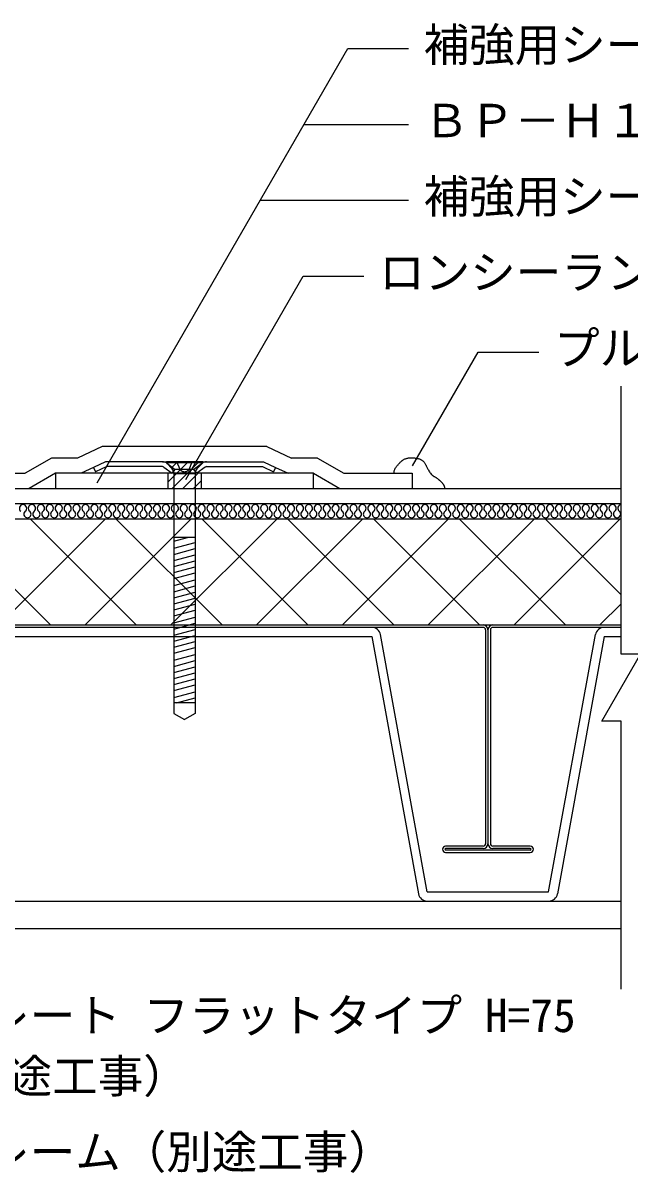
# Model space of a CAD drawing. Units: millimetres, scale not verified. Extents: x -665 to 665, y -465 to 450.
# Drawn here: x -53.2 to 146.8, y -245.6 to 133.4 of the extents above; entities that cross this region are included whole.
import ezdxf
from ezdxf.enums import TextEntityAlignment as Align

# ---------------------------------------------------------------- set-up
doc = ezdxf.new("R2010")
doc.units = ezdxf.units.MM
doc.header["$LTSCALE"] = 5
doc.linetypes.add('DASHED3', pattern=[4, 3, -1])
for name, color, linetype in [('0-1_線色１（水色）', 4, 'Continuous'), ('0-2_線色２（白）', 7, 'Continuous'), ('0-4_線色４（黄）', 2, 'Continuous'), ('0-5_金属', 7, 'Continuous'), ('0-6_鋼板・アングル', 2, 'Continuous'), ('0-7_ビス', 4, 'Continuous'), ('0-A_文字', 7, 'Continuous'), ('0-D_断熱・ハッチ', 4, 'Continuous')]:
    doc.layers.add(name, color=color, linetype=linetype)
doc.styles.add('ＭＳ ゴシック', font='')
doc.styles.get('ＭＳ ゴシック').set_extended_font_data('MS Gothic')

msp = doc.modelspace()

# ---------------------------------------------------------------- linework, layer by layer
at = {"layer": '0-1_線色１（水色）'}
for centre, start, end in [((-53.241, -26.519), 307.52351, 232.47649), ((-50.298, -26.519), 307.52351, 232.47649), ((-47.354, -26.519), 307.52351, 232.47649), ((-44.41, -26.519), 307.52351, 232.47649), ((-41.466, -26.519), 307.52351, 232.47649), ((-38.522, -26.519), 307.52351, 232.47649), ((-35.578, -26.519), 307.52351, 232.47649), ((-32.634, -26.519), 307.52351, 232.47649), ((-29.69, -26.519), 307.52351, 232.47649), ((-26.746, -26.519), 307.52351, 232.47649), ((-23.802, -26.519), 307.52351, 232.47649), ((-20.858, -26.519), 307.52351, 232.47649), ((-17.914, -26.519), 307.52351, 232.47649), ((-14.971, -26.519), 307.52351, 232.47649), ((-12.027, -26.519), 307.52351, 232.47649), ((-9.083, -26.519), 307.52351, 232.47649), ((-6.139, -26.519), 307.52351, 232.47649), ((-3.195, -26.519), 307.52351, 232.47649), ((-0.251, -26.519), 307.52351, 232.47649), ((2.693, -26.519), 307.52351, 232.47649), ((5.637, -26.519), 307.52351, 232.47649), ((8.581, -26.519), 307.52351, 232.47649), ((11.525, -26.519), 307.52351, 232.47649), ((14.469, -26.519), 307.52351, 232.47649), ((17.413, -26.519), 307.52351, 232.47649), ((20.357, -26.519), 307.52351, 232.47649), ((23.3, -26.519), 307.52351, 232.47649), ((26.244, -26.519), 307.52351, 232.47649), ((29.188, -26.519), 307.52351, 232.47649), ((32.132, -26.519), 307.52351, 232.47649), ((35.076, -26.519), 307.52351, 232.47649), ((38.02, -26.519), 307.52351, 232.47649), ((40.964, -26.519), 307.52351, 232.47649), ((43.908, -26.519), 307.52351, 232.47649), ((46.852, -26.519), 307.52351, 232.47649), ((49.796, -26.519), 307.52351, 232.47649), ((52.74, -26.519), 307.52351, 232.47649), ((55.684, -26.519), 307.52351, 232.47649), ((58.627, -26.519), 307.52351, 232.47649), ((61.571, -26.519), 307.52351, 232.47649), ((64.515, -26.519), 307.52351, 232.47649), ((67.459, -26.519), 307.52351, 232.47649), ((70.403, -26.519), 307.52351, 232.47649), ((73.347, -26.519), 307.52351, 232.47649), ((76.291, -26.519), 307.52351, 232.47649), ((79.235, -26.519), 307.52351, 232.47649), ((82.179, -26.519), 307.52351, 232.47649), ((85.123, -26.519), 307.52351, 232.47649), ((88.067, -26.519), 307.52351, 232.47649), ((91.011, -26.519), 307.52351, 232.47649), ((93.955, -26.519), 307.52351, 232.47649), ((96.898, -26.519), 307.52351, 232.47649), ((99.842, -26.519), 307.52351, 232.47649), ((102.786, -26.519), 307.52351, 232.47649), ((105.73, -26.519), 307.52351, 232.47649), ((108.674, -26.519), 307.52351, 232.47649), ((111.618, -26.519), 307.52351, 232.47649), ((114.562, -26.519), 307.52351, 232.47649), ((117.506, -26.519), 307.52351, 232.47649), ((120.45, -26.519), 307.52351, 232.47649), ((123.394, -26.519), 307.52351, 232.47649), ((126.338, -26.519), 307.52351, 232.47649), ((129.282, -26.519), 307.52351, 232.47649), ((132.225, -26.519), 307.52351, 232.47649), ((135.169, -26.519), 307.52351, 232.47649), ((138.113, -26.519), 307.52351, 232.47649), ((141.057, -26.519), 307.52351, 232.47649), ((144.001, -26.519), 96.00782, 232.47649), ((-51.77, -28.435), 127.52351, 52.47649), ((-48.826, -28.435), 127.52351, 52.47649), ((-45.882, -28.435), 127.52351, 52.47649), ((-42.938, -28.435), 127.52351, 52.47649), ((-39.994, -28.435), 127.52351, 52.47649), ((-37.05, -28.435), 127.52351, 52.47649), ((-34.106, -28.435), 127.52351, 52.47649), ((-31.162, -28.435), 127.52351, 52.47649), ((-28.218, -28.435), 127.52351, 52.47649), ((-25.274, -28.435), 127.52351, 52.47649), ((-22.33, -28.435), 127.52351, 52.47649), ((-19.386, -28.435), 127.52351, 52.47649), ((-16.442, -28.435), 127.52351, 52.47649), ((-13.499, -28.435), 127.52351, 52.47649), ((-10.555, -28.435), 127.52351, 52.47649), ((-7.611, -28.435), 127.52351, 52.47649), ((-4.667, -28.435), 127.52351, 52.47649), ((-1.723, -28.435), 127.52351, 52.47649), ((1.221, -28.435), 127.52351, 52.47649), ((4.165, -28.435), 127.52351, 52.47649), ((7.109, -28.435), 127.52351, 52.47649), ((10.053, -28.435), 127.52351, 52.47649), ((12.997, -28.435), 127.52351, 52.47649), ((15.941, -28.435), 127.52351, 52.47649), ((18.885, -28.435), 127.52351, 52.47649), ((21.828, -28.435), 127.52351, 52.47649), ((24.772, -28.435), 127.52351, 52.47649), ((27.716, -28.435), 127.52351, 52.47649), ((30.66, -28.435), 127.52351, 52.47649), ((33.604, -28.435), 127.52351, 52.47649), ((36.548, -28.435), 127.52351, 52.47649), ((39.492, -28.435), 127.52351, 52.47649), ((42.436, -28.435), 127.52351, 52.47649), ((45.38, -28.435), 127.52351, 52.47649), ((48.324, -28.435), 127.52351, 52.47649), ((51.268, -28.435), 127.52351, 52.47649), ((54.212, -28.435), 127.52351, 52.47649), ((57.156, -28.435), 127.52351, 52.47649), ((60.099, -28.435), 127.52351, 52.47649), ((63.043, -28.435), 127.52351, 52.47649), ((65.987, -28.435), 127.52351, 52.47649), ((68.931, -28.435), 127.52351, 52.47649), ((71.875, -28.435), 127.52351, 52.47649), ((74.819, -28.435), 127.52351, 52.47649), ((77.763, -28.435), 127.52351, 52.47649), ((80.707, -28.435), 127.52351, 52.47649), ((83.651, -28.435), 127.52351, 52.47649), ((86.595, -28.435), 127.52351, 52.47649), ((89.539, -28.435), 127.52351, 52.47649), ((92.483, -28.435), 127.52351, 52.47649), ((95.426, -28.435), 127.52351, 52.47649), ((98.37, -28.435), 127.52351, 52.47649), ((101.314, -28.435), 127.52351, 52.47649), ((104.258, -28.435), 127.52351, 52.47649), ((107.202, -28.435), 127.52351, 52.47649), ((110.146, -28.435), 127.52351, 52.47649), ((113.09, -28.435), 127.52351, 52.47649), ((116.034, -28.435), 127.52351, 52.47649), ((118.978, -28.435), 127.52351, 52.47649), ((121.922, -28.435), 127.52351, 52.47649), ((124.866, -28.435), 127.52351, 52.47649), ((127.81, -28.435), 127.52351, 52.47649), ((130.754, -28.435), 127.52351, 52.47649), ((133.697, -28.435), 127.52351, 52.47649), ((136.641, -28.435), 127.52351, 52.47649), ((139.585, -28.435), 127.52351, 52.47649), ((142.529, -28.435), 127.52351, 52.47649)]:
    msp.add_arc(centre, 1.208, start, end, dxfattribs=at)
at = {"layer": '0-2_線色２（白）'}
for p, q in [((143.875, -74.555), (143.875, 13.742)), ((-42.5, -14.977), (-51.16, -19.977)), ((-30, -13.053), (-34.126, -14.977)), ((-5.5, -14.977), (-5.5, -19.977)), ((5.5, -14.977), (5.5, -19.977)), ((30, -13.053), (34.126, -14.977)), ((-75, -19.977), (75, -19.977)), ((-408.518, -24.977), (143.875, -24.977)), ((-408.518, -29.977), (143.875, -29.977)), ((-408.518, -64.977), (143.875, -64.977)), ((143.875, -184.977), (143.875, -96.68))]:
    msp.add_line(p, q, dxfattribs=at)
for points in [[(69.003, -14.977), (69.021, -14.846), (69.054, -14.621), (69.092, -14.398), (69.137, -14.177), (69.193, -13.961), (69.261, -13.749), (69.309, -13.629), (69.35, -13.537), (69.428, -13.381), (69.515, -13.229), (69.61, -13.081), (69.71, -12.935), (69.815, -12.793), (69.877, -12.712), (69.951, -12.617), (70.081, -12.456), (70.214, -12.298), (70.349, -12.143), (70.486, -11.989), (70.626, -11.838), (70.707, -11.75), (70.793, -11.659), (70.942, -11.504), (71.093, -11.35), (71.248, -11.2), (71.407, -11.054), (71.571, -10.912), (71.668, -10.833), (71.756, -10.764), (71.91, -10.65), (72.069, -10.542), (72.233, -10.441), (72.4, -10.348), (72.572, -10.265), (72.673, -10.221), (72.787, -10.177), (72.987, -10.109), (73.191, -10.053), (73.397, -10.005)], [(73.397, -10.005), (73.607, -9.966), (73.817, -9.932), (73.94, -9.915), (74.089, -9.897), (74.345, -9.87), (74.601, -9.851), (74.857, -9.841), (75.113, -9.843), (75.367, -9.857), (75.513, -9.872), (75.62, -9.885), (75.805, -9.914), (75.989, -9.949), (76.173, -9.987), (76.357, -10.027), (76.542, -10.067), (76.649, -10.09), (76.771, -10.115), (76.982, -10.159), (77.192, -10.205), (77.399, -10.257), (77.601, -10.32), (77.798, -10.396), (77.908, -10.447), (78.008, -10.5), (78.173, -10.604), (78.331, -10.72), (78.482, -10.848), (78.625, -10.985), (78.761, -11.13), (78.836, -11.217), (78.921, -11.32), (79.059, -11.501), (79.189, -11.687), (79.312, -11.878), (79.43, -12.071), (79.543, -12.268), (79.606, -12.382), (79.674, -12.505)], [(42.5, -14.977), (-42.5, -14.977), (-42.5, -19.977)], [(42.5, -19.977), (42.5, -14.977), (51.16, -19.977)], [(79.674, -12.505), (79.788, -12.719), (79.9, -12.933), (80.011, -13.148), (80.122, -13.364), (80.233, -13.58), (80.298, -13.705), (80.386, -13.874), (80.543, -14.164), (80.707, -14.448), (80.882, -14.725), (81.07, -14.992), (81.276, -15.245), (81.403, -15.384), (81.45, -15.431), (81.531, -15.51), (81.616, -15.587), (81.702, -15.661), (81.791, -15.732), (81.883, -15.8), (81.937, -15.838), (82.026, -15.897), (82.184, -15.994), (82.346, -16.085), (82.509, -16.174), (82.672, -16.263), (82.832, -16.355), (82.924, -16.411), (83.016, -16.47), (83.172, -16.578), (83.325, -16.691), (83.474, -16.808), (83.622, -16.928), (83.768, -17.05), (83.852, -17.122), (83.958, -17.211), (84.14, -17.366), (84.319, -17.524), (84.494, -17.685), (84.664, -17.851)], [(84.664, -17.851), (84.827, -18.025), (84.918, -18.129), (84.97, -18.191), (85.056, -18.3), (85.139, -18.413), (85.217, -18.528), (85.289, -18.647), (85.356, -18.768), (85.392, -18.84), (85.439, -18.941), (85.511, -19.12), (85.573, -19.303), (85.627, -19.489), (85.676, -19.677), (85.722, -19.867), (85.748, -19.977)], [(143.875, -96.68), (137.488, -96.68), (150.261, -74.555), (143.875, -74.555)]]:
    msp.add_lwpolyline(points, dxfattribs=at)
at = {"layer": '0-4_線色４（黄）'}
for p, q in [((27.108, -6.188), (35.234, -9.977)), ((43.84, -9.977), (35.234, -9.977)), ((43.84, -9.977), (52.5, -14.977)), ((-75, -14.977), (-52.5, -14.977)), ((52.5, -14.977), (75, -14.977)), ((75, -14.977), (75, -19.977)), ((75, -19.977), (143.875, -19.977))]:
    msp.add_line(p, q, dxfattribs=at)
msp.add_lwpolyline([(27.108, -6.188), (-27.108, -6.188), (-35.234, -9.977), (-43.84, -9.977), (-52.5, -14.977)], dxfattribs=at)
at = {"layer": '0-5_金属'}
for p, q in [((98.4, -65.777), (-98.54, -65.777)), ((-98.4, -64.977), (65, -64.977)), ((80, -152.977), (64.594, -68.144)), ((65, -64.977), (98.4, -64.977)), ((99.2, -66.577), (99.2, -137.077)), ((100, -66.577), (100, -137.077)), ((100.8, -66.577), (100.8, -137.077)), ((101.6, -64.977), (143.875, -64.977)), ((143.875, -65.777), (101.6, -65.777)), ((-61.675, -68.777), (61.675, -68.777)), ((61.675, -68.777), (77.067, -153.606)), ((138.325, -68.777), (122.933, -153.606)), ((138.325, -68.777), (143.875, -68.777)), ((98.4, -137.877), (86.05, -137.877)), ((98.4, -138.677), (86.05, -138.677)), ((113.95, -139.177), (86.05, -139.177)), ((86.05, -139.977), (113.95, -139.977)), ((113.95, -137.877), (101.6, -137.877)), ((113.95, -138.677), (101.6, -138.677)), ((-408.518, -155.977), (143.875, -155.977)), ((-408.518, -164.977), (143.875, -164.977))]:
    msp.add_line(p, q, dxfattribs=at)
msp.add_lwpolyline([(80, -152.977), (120, -152.977), (135.419, -68.152)], dxfattribs=at)
for centre, radius, start, end in [((61.66, -68.772), 3, 12.09541, 90), ((98.4, -66.577), 1.6, 0, 90), ((98.4, -66.577), 0.8, 0, 90), ((101.6, -66.577), 1.6, 90, 180), ((101.6, -66.577), 0.8, 90, 180), ((138.352, -68.781), 3, 90, 167.90458), ((86.05, -138.927), 1.05, 90, 270), ((86.05, -138.927), 0.25, 90, 270), ((98.4, -137.077), 0.8, 270, 0), ((98.4, -137.077), 1.6, 270, 0), ((101.6, -137.077), 1.6, 180, 270), ((101.6, -137.077), 0.8, 180, 270), ((113.95, -138.927), 1.05, 270, 90), ((113.95, -138.927), 0.25, 270, 90), ((80, -152.977), 3, 192.09541, 269.63763), ((120, -152.977), 3, 270, 347.90458)]:
    msp.add_arc(centre, radius, start, end, dxfattribs=at)
at = {"layer": '0-6_鋼板・アングル'}
for p, q in [((-26, -11.188), (-30, -13.053)), ((-7.287, -11.188), (-26, -11.188)), ((7.287, -11.188), (26, -11.188)), ((26, -11.188), (30, -13.053)), ((-30, -13.053), (-29.324, -14.503)), ((-25.645, -12.788), (-29.324, -14.503)), ((-7.287, -12.788), (-25.645, -12.788)), ((-6.813, -12.943), (-4.048, -14.977)), ((-5.866, -11.654), (-3.1, -13.688)), ((-4.048, -14.977), (-3.1, -13.688)), ((5.866, -11.654), (3.1, -13.688)), ((4.048, -14.977), (3.1, -13.688)), ((6.813, -12.943), (4.048, -14.977)), ((7.287, -12.788), (25.645, -12.788)), ((25.645, -12.788), (29.324, -14.503)), ((30, -13.053), (29.324, -14.503))]:
    msp.add_line(p, q, dxfattribs=at)
at = {"layer": '0-6_鋼板・アングル', "color": 4}
for p, q in [((-7.287, -11.188), (7.287, -11.188)), ((4.048, -14.977), (-4.048, -14.977)), ((3.1, -13.688), (-3.1, -13.688))]:
    msp.add_line(p, q, dxfattribs=at)
at = {"layer": '0-6_鋼板・アングル'}
for centre, radius, start, end in [((-7.287, -13.588), 2.4, 53.67317, 90), ((7.287, -13.588), 2.4, 90, 126.32683), ((-7.287, -13.588), 0.8, 53.67317, 90), ((7.287, -13.588), 0.8, 90, 126.32683)]:
    msp.add_arc(centre, radius, start, end, dxfattribs=at)
at = {"layer": '0-7_ビス', "color": 7}
for p, q in [((-6, -11.573), (-6, -11.188)), ((6, -11.188), (-6, -11.188)), ((6, -11.573), (6, -11.188)), ((6, -11.573), (-6, -11.573)), ((-4.086, -13.487), (-6, -11.573)), ((-3.5, -14.901), (-3.5, -94.167)), ((3.5, -14.901), (3.5, -94.167)), ((4.086, -13.487), (6, -11.573)), ((3.5, -15.188), (-3.5, -15.188)), ((3.5, -36.188), (-3.5, -36.188)), ((3.5, -90.688), (-3.5, -90.688)), ((-3.5, -94.167), (0, -96.188)), ((3.5, -94.167), (0, -96.188))]:
    msp.add_line(p, q, dxfattribs=at)
at = {"layer": '0-7_ビス', "color": 7, "linetype": 'DASHED3'}
for p, q in [((-1.467, -13.737), (-2.55, -11.188)), ((1.467, -13.737), (2.55, -11.188))]:
    msp.add_line(p, q, dxfattribs=at)
at = {"layer": '0-7_ビス'}
for p, q in [((-3.5, -37.388), (0.978, -36.188)), ((-3.5, -39.694), (3.5, -37.818)), ((-3.5, -41.694), (3.5, -39.818)), ((-3.5, -43.694), (3.5, -41.818)), ((-3.5, -45.694), (3.5, -43.818)), ((-3.5, -47.694), (3.5, -45.818)), ((-3.5, -49.694), (3.5, -47.818)), ((-3.5, -52), (3.5, -50.125)), ((-3.5, -54), (3.5, -52.125)), ((-3.5, -56), (3.5, -54.125)), ((-3.5, -58), (3.5, -56.125)), ((-3.5, -60), (3.5, -58.125)), ((-3.5, -62), (3.5, -60.125)), ((-3.5, -64.306), (3.5, -62.431)), ((-3.5, -66.306), (3.5, -64.431)), ((-3.5, -68.306), (3.5, -66.431)), ((-3.5, -70.306), (3.5, -68.431)), ((-3.5, -72.306), (3.5, -70.431)), ((-3.5, -74.306), (3.5, -72.431)), ((-3.5, -76.613), (3.5, -74.737)), ((-3.5, -78.613), (3.5, -76.737)), ((-3.5, -80.613), (3.5, -78.737)), ((-3.5, -82.613), (3.5, -80.737)), ((-3.5, -84.613), (3.5, -82.737)), ((-3.5, -86.613), (3.5, -84.737)), ((-3.5, -88.919), (3.5, -87.043)), ((-2.638, -90.688), (3.5, -89.043))]:
    msp.add_line(p, q, dxfattribs=at)
at = {"layer": '0-7_ビス', "color": 7}
for centre, start, end in [((-5.5, -14.901), 0, 45), ((5.5, -14.901), 135, 180)]:
    msp.add_arc(centre, 2, start, end, dxfattribs=at)
at = {"layer": '0-7_ビス', "color": 7, "linetype": 'DASHED3'}
msp.add_arc((0, -12.627), 1.84, 217.11751, 322.88248, dxfattribs=at)
at = {"layer": '0-A_文字'}
for p, q in [((-28.837, -18.116), (53.789, 124.996)), ((53.789, 124.996), (73.789, 124.996)), ((39.355, 99.996), (73.789, 99.996)), ((24.922, 74.996), (73.789, 74.996)), ((0.42, -17.066), (39.138, 49.996)), ((39.138, 49.996), (59.138, 49.996)), ((75.145, -12.49), (96.788, 24.996)), ((96.788, 24.996), (116.788, 24.996))]:
    msp.add_line(p, q, dxfattribs=at)
at = {"layer": '0-D_断熱・ハッチ'}
for p, q in [((-6.148, -11.447), (-5.889, -11.188)), ((-5.5, -17.87), (1.182, -11.188)), ((-4.111, -12.945), (-2.354, -11.188)), ((-4.072, -19.977), (4.717, -11.188)), ((-0.536, -19.977), (4.464, -14.977)), ((2.999, -19.977), (5.5, -17.476)), ((-79.176, -29.977), (-44.176, -64.977)), ((-61.093, -64.977), (-26.093, -29.977)), ((-50.892, -29.977), (-15.892, -64.977)), ((-32.809, -64.977), (2.191, -29.977)), ((-22.608, -29.977), (12.392, -64.977)), ((-4.524, -64.977), (30.476, -29.977)), ((5.676, -29.977), (40.676, -64.977)), ((23.76, -64.977), (58.76, -29.977)), ((33.961, -29.977), (68.961, -64.977)), ((52.044, -64.977), (87.044, -29.977)), ((62.245, -29.977), (97.245, -64.977)), ((80.328, -64.977), (115.328, -29.977)), ((90.529, -29.977), (125.529, -64.977)), ((108.613, -64.977), (143.613, -29.977)), ((118.813, -29.977), (143.875, -55.038)), ((136.897, -64.977), (143.875, -57.999))]:
    msp.add_line(p, q, dxfattribs=at)

# ---------------------------------------------------------------- texts
at = {"layer": '0-A_文字', "style": 'ＭＳ ゴシック'}
for s, p in [('補強用シートＬ', (78.789, 117.496)), ('ＢＰ－Ｈ１Ｎ', (78.789, 92.496)), ('補強用シートＳ', (78.789, 67.496)), ('ロンシーラントＳ', (64.138, 42.496)), ('プルーフシーラー', (121.788, 17.496)), ('デッキプレート フラットタイプ H=75', (-126.053, -202.477)), ('t=1.2（別途工事）', (-126.053, -222.477)), ('タイトフレーム（別途工事）', (-126.053, -247.477))]:
    msp.add_text(s, height=11, dxfattribs=at).set_placement(p, align=Align.BOTTOM_LEFT)

doc.saveas('drawing.dxf')
